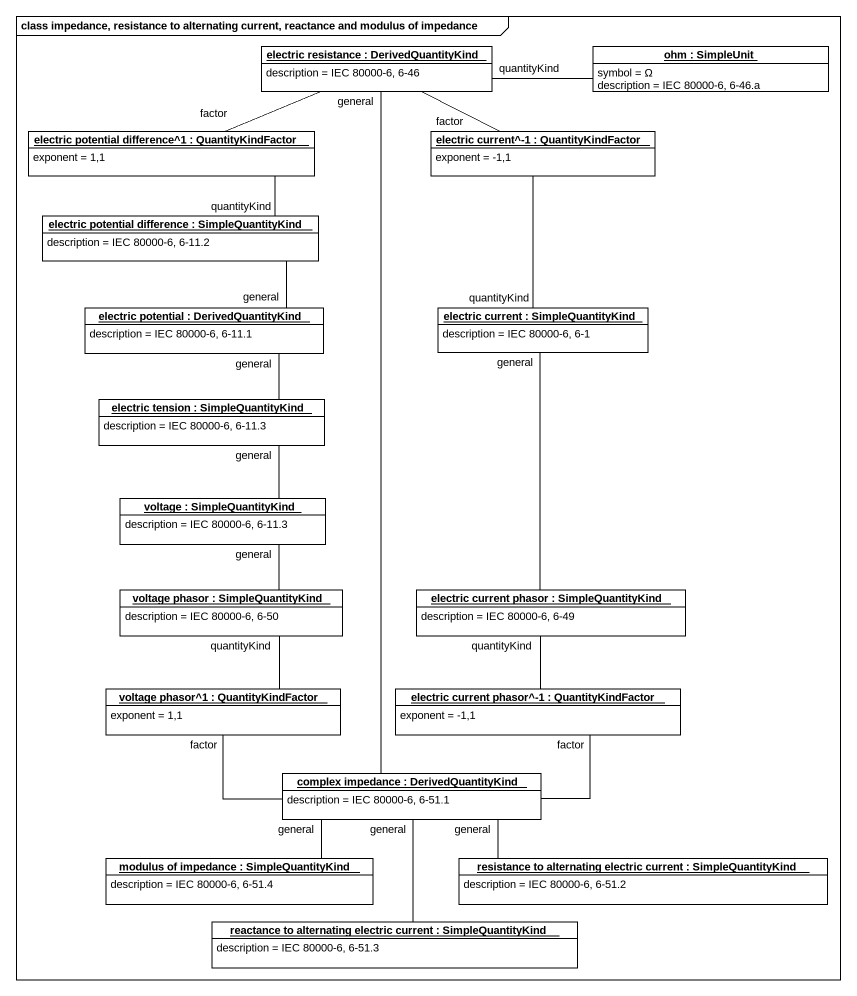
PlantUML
@startuml
mainframe class impedance, resistance to alternating current, reactance and modulus of impedance
hide circle
hide empty members
object "electric resistance : DerivedQuantityKind" as electric_resistance #FFFFFF {
  description = IEC 80000-6, 6-46
}
object "ohm : SimpleUnit" as ohm #FFFFFF {
  symbol = Ω
  description = IEC 80000-6, 6-46.a
}
object "electric potential difference^1 : QuantityKindFactor" as electric_potential #FFFFFF {
  exponent = 1,1
}
object "electric current^-1 : QuantityKindFactor" as electric_current_1 #FFFFFF {
  exponent = -1,1
}
object "electric potential difference : SimpleQuantityKind" as electric_potential_2 #FFFFFF {
  description = IEC 80000-6, 6-11.2
}
object "electric potential : DerivedQuantityKind" as electric_potential_3 #FFFFFF {
  description = IEC 80000-6, 6-11.1
}
object "electric current : SimpleQuantityKind" as electric_current #FFFFFF {
  description = IEC 80000-6, 6-1
}
object "electric tension : SimpleQuantityKind" as electric_tension #FFFFFF {
  description = IEC 80000-6, 6-11.3
}
object "voltage : SimpleQuantityKind" as voltage #FFFFFF {
  description = IEC 80000-6, 6-11.3
}
object "voltage phasor : SimpleQuantityKind" as voltage_phasor #FFFFFF {
  description = IEC 80000-6, 6-50
}
object "electric current phasor : SimpleQuantityKind" as electric_current_phasor #FFFFFF {
  description = IEC 80000-6, 6-49
}
object "voltage phasor^1 : QuantityKindFactor" as voltage_phasor_1 #FFFFFF {
  exponent = 1,1
}
object "electric current phasor^-1 : QuantityKindFactor" as electric_current_phasor_1 #FFFFFF {
  exponent = -1,1
}
object "complex impedance : DerivedQuantityKind" as complex_impedance #FFFFFF {
  description = IEC 80000-6, 6-51.1
}
object "modulus of impedance : SimpleQuantityKind" as modulus_of_impedance #FFFFFF {
  description = IEC 80000-6, 6-51.4
}
object "resistance to alternating electric current : SimpleQuantityKind" as resistance_to_alternating #FFFFFF {
  description = IEC 80000-6, 6-51.2
}
object "reactance to alternating electric current : SimpleQuantityKind" as reactance_to_alternating #FFFFFF {
  description = IEC 80000-6, 6-51.3
}
ohm -left- electric_resistance : quantityKind
electric_potential -right- electric_resistance : factor
electric_current_1 -left- electric_resistance : factor
electric_potential_2 -up- electric_potential : quantityKind
electric_potential_2 -- electric_potential_3 : general
electric_current -up- electric_current_1 : quantityKind
electric_tension -up- electric_potential_3 : general
voltage -up- electric_tension : general
voltage_phasor -up- voltage : general
voltage_phasor -- voltage_phasor_1 : quantityKind
electric_current_phasor -up- electric_current : general
electric_current_phasor -- electric_current_phasor_1 : quantityKind
voltage_phasor_1 -right- complex_impedance : factor
electric_current_phasor_1 -- complex_impedance : factor
complex_impedance -up- electric_resistance : general
modulus_of_impedance -right- complex_impedance : general
resistance_to_alternating -left- complex_impedance : general
reactance_to_alternating -up- complex_impedance : general
@enduml
